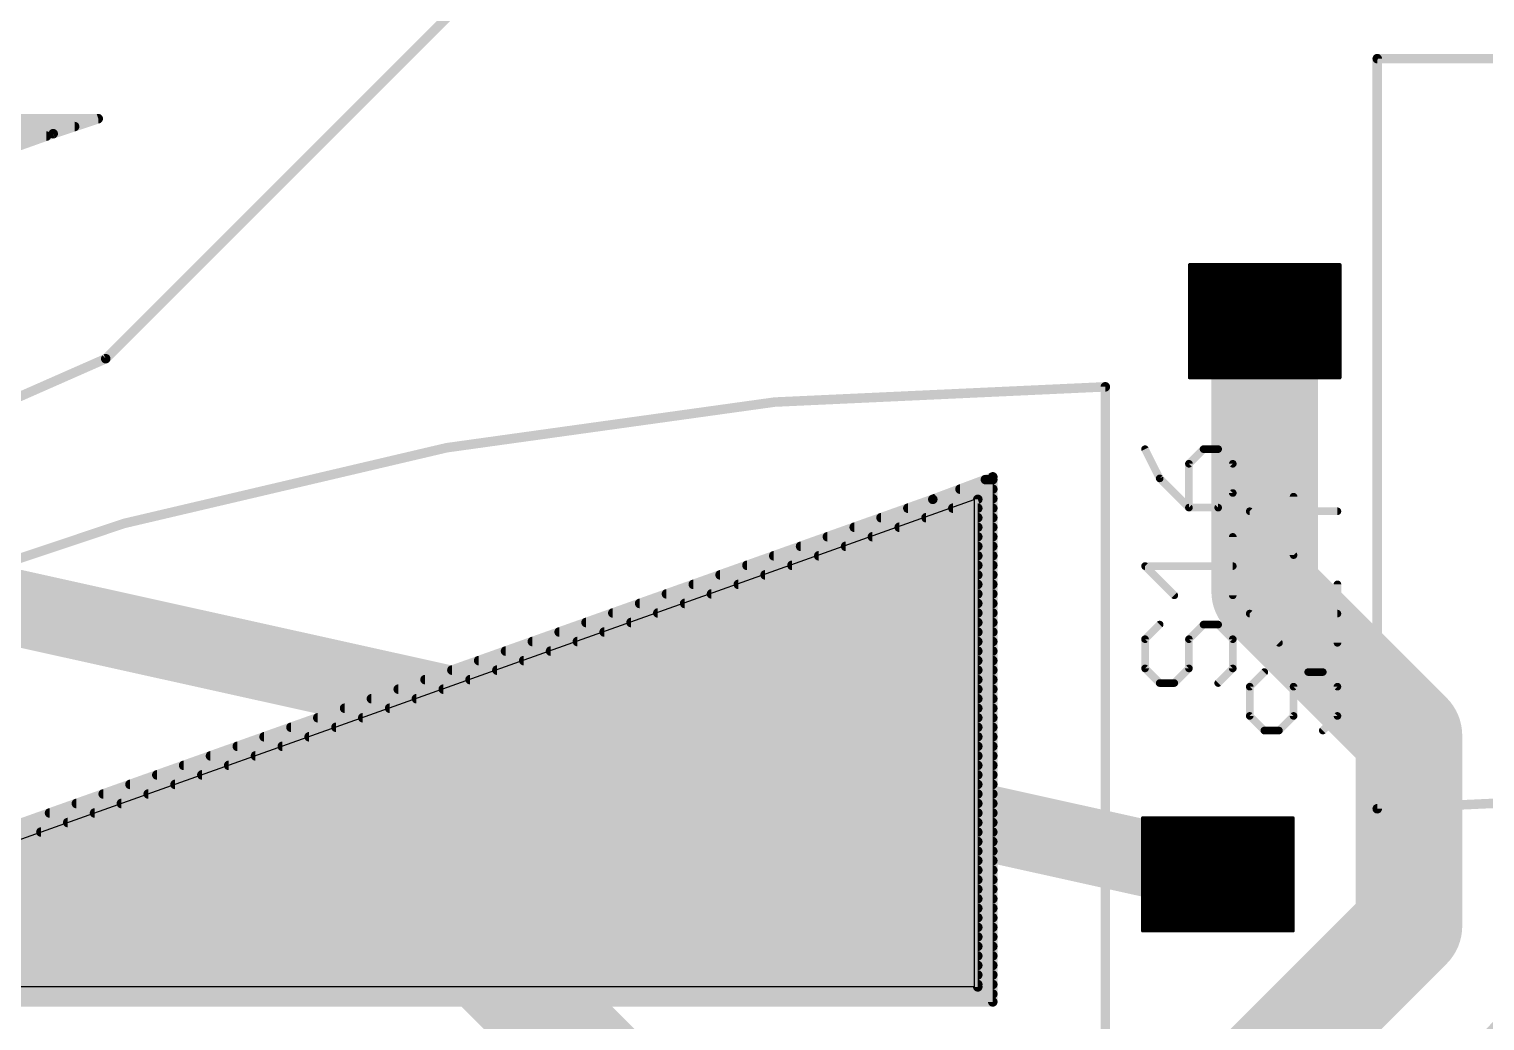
# Model space of a CAD drawing. Extents: x 0 to 82, y 0 to 110.
# Drawn here: x 24.28 to 43.68, y 58.17 to 71.39 of the extents above; entities that cross this region are included whole.
import ezdxf

# ---------------------------------------------------------------- set-up
doc = ezdxf.new("R2010")
doc.units = 0
for name, color, linetype in [('1', 22, 'CONTINUOUS'), ('16', 175, 'CONTINUOUS'), ('17', 82, 'CONTINUOUS'), ('21', 253, 'CONTINUOUS'), ('23', 7, 'CONTINUOUS'), ('25', 253, 'CONTINUOUS'), ('29', 253, 'CONTINUOUS'), ('30', 253, 'CONTINUOUS'), ('31', 253, 'CONTINUOUS')]:
    doc.layers.add(name, color=color, linetype=linetype)

# ---------------------------------------------------------------- blocks, each defined once
blk = doc.blocks.new('ROUNDP')
at = {"const_width": 0.5}
blk.add_lwpolyline([(0, -0.25, 1), (0, 0.25, 1), (0, -0.25)], format="xyb", dxfattribs=at)
blk = doc.blocks.new('RECT')
blk.add_solid([(-0.5, -0.5), (0.5, -0.5), (-0.5, 0.5), (0.5, 0.5)])

msp = doc.modelspace()

# ---------------------------------------------------------------- linework, layer by layer
at = {"layer": '1'}
for p, q in [((20.0233, 59.1185), (36.875, 65.125)), ((36.875, 65.125), (36.875, 58.625)), ((36.875, 58.625), (20.1078, 58.625))]:
    msp.add_line(p, q, dxfattribs=at)
for points, const_width in [([(41.75, 68.25), (39.75, 68.25)], 0.05), ([(39.75, 68.25), (39.75, 66.75)], 0.05), ([(41.75, 68.25), (39.75, 68.25)], 0.05), ([(41.75, 68.2), (39.75, 68.2)], 0.05), ([(41.75, 68.15), (39.75, 68.15)], 0.05), ([(41.75, 68.1), (39.75, 68.1)], 0.05), ([(41.75, 66.75), (41.75, 68.25)], 0.05), ([(41.75, 68.05), (39.75, 68.05)], 0.05), ([(41.75, 68), (39.75, 68)], 0.05), ([(41.75, 67.95), (39.75, 67.95)], 0.05), ([(41.75, 67.9), (39.75, 67.9)], 0.05), ([(41.75, 67.85), (39.75, 67.85)], 0.05), ([(41.75, 67.8), (39.75, 67.8)], 0.05), ([(41.75, 67.75), (39.75, 67.75)], 0.05), ([(41.75, 67.7), (39.75, 67.7)], 0.05), ([(41.75, 67.65), (39.75, 67.65)], 0.05), ([(41.75, 67.6), (39.75, 67.6)], 0.05), ([(41.75, 67.55), (39.75, 67.55)], 0.05), ([(41.75, 67.5), (39.75, 67.5)], 0.05), ([(41.75, 67.45), (39.75, 67.45)], 0.05), ([(41.75, 67.4), (39.75, 67.4)], 0.05), ([(41.75, 67.35), (39.75, 67.35)], 0.05), ([(41.75, 67.3), (39.75, 67.3)], 0.05), ([(41.75, 67.25), (39.75, 67.25)], 0.05), ([(41.75, 67.2), (39.75, 67.2)], 0.05), ([(41.75, 67.15), (39.75, 67.15)], 0.05), ([(41.75, 67.1), (39.75, 67.1)], 0.05), ([(41.75, 67.05), (39.75, 67.05)], 0.05), ([(41.75, 67), (39.75, 67)], 0.05), ([(41.75, 66.95), (39.75, 66.95)], 0.05), ([(41.75, 66.9), (39.75, 66.9)], 0.05), ([(41.75, 66.85), (39.75, 66.85)], 0.05), ([(41.75, 66.8), (39.75, 66.8)], 0.05), ([(39.75, 66.75), (41.75, 66.75)], 0.05), ([(34.244, 59.944), (36.025, 61.725)], 1.016), ([(41.125, 60.875), (39.125, 60.875)], 0.05), ([(39.125, 60.875), (39.125, 59.375)], 0.05), ([(39.125, 60.825), (41.125, 60.825)], 0.05), ([(39.125, 60.775), (41.125, 60.775)], 0.05), ([(39.125, 60.725), (41.125, 60.725)], 0.05), ([(41.125, 59.375), (41.125, 60.875)], 0.05), ([(39.125, 60.675), (41.125, 60.675)], 0.05), ([(39.125, 60.625), (41.125, 60.625)], 0.05), ([(39.125, 60.575), (41.125, 60.575)], 0.05), ([(39.125, 60.525), (41.125, 60.525)], 0.05), ([(23.368, 59.436), (23.876, 59.944)], 1.016), ([(23.876, 59.944), (34.244, 59.944)], 1.016), ([(39.125, 60.475), (41.125, 60.475)], 0.05), ([(39.125, 60.425), (41.125, 60.425)], 0.05), ([(39.125, 60.375), (41.125, 60.375)], 0.05), ([(39.125, 60.325), (41.125, 60.325)], 0.05), ([(39.125, 60.275), (41.125, 60.275)], 0.05), ([(39.125, 60.225), (41.125, 60.225)], 0.05), ([(39.125, 60.175), (41.125, 60.175)], 0.05), ([(39.125, 60.125), (41.125, 60.125)], 0.05), ([(39.125, 60.075), (41.125, 60.075)], 0.05), ([(39.125, 60.025), (41.125, 60.025)], 0.05), ([(39.125, 59.975), (41.125, 59.975)], 0.05), ([(39.125, 59.925), (41.125, 59.925)], 0.05), ([(39.125, 59.875), (41.125, 59.875)], 0.05), ([(39.125, 59.825), (41.125, 59.825)], 0.05), ([(39.125, 59.775), (41.125, 59.775)], 0.05), ([(39.125, 59.725), (41.125, 59.725)], 0.05), ([(39.125, 59.675), (41.125, 59.675)], 0.05), ([(39.125, 59.625), (41.125, 59.625)], 0.05), ([(39.125, 59.575), (41.125, 59.575)], 0.05), ([(39.125, 59.525), (41.125, 59.525)], 0.05), ([(39.125, 59.475), (41.125, 59.475)], 0.05), ([(39.125, 59.425), (41.125, 59.425)], 0.05), ([(39.125, 59.375), (41.125, 59.375)], 0.05), ([(39.125, 59.375), (41.125, 59.375)], 0.05), ([(41.875, 55.375), (45.212, 58.928)], 1.016)]:
    msp.add_lwpolyline(points, dxfattribs=dict(at, const_width=const_width))
for points, const_width in [([(39.75, 68.2625, 1), (39.75, 68.2375)], 0.025), ([(39.7625, 68.25, 1), (39.7375, 68.25)], 0.025), ([(39.75, 68.2625, 1), (39.75, 68.2375)], 0.025), ([(39.75, 68.2125, 1), (39.75, 68.1875)], 0.025), ([(39.75, 68.1625, 1), (39.75, 68.1375)], 0.025), ([(39.75, 68.1125, 1), (39.75, 68.0875)], 0.025), ([(41.7625, 68.25, 1), (41.7375, 68.25)], 0.025), ([(41.75, 68.2375, 1), (41.75, 68.2625)], 0.025), ([(41.75, 68.2375, 1), (41.75, 68.2625)], 0.025), ([(41.75, 68.1875, 1), (41.75, 68.2125)], 0.025), ([(41.75, 68.1375, 1), (41.75, 68.1625)], 0.025), ([(41.75, 68.0875, 1), (41.75, 68.1125)], 0.025), ([(39.75, 68.0625, 1), (39.75, 68.0375)], 0.025), ([(39.75, 68.0125, 1), (39.75, 67.9875)], 0.025), ([(39.75, 67.9625, 1), (39.75, 67.9375)], 0.025), ([(39.75, 67.9125, 1), (39.75, 67.8875)], 0.025), ([(41.75, 68.0375, 1), (41.75, 68.0625)], 0.025), ([(41.75, 67.9875, 1), (41.75, 68.0125)], 0.025), ([(41.75, 67.9375, 1), (41.75, 67.9625)], 0.025), ([(41.75, 67.8875, 1), (41.75, 67.9125)], 0.025), ([(39.75, 67.8625, 1), (39.75, 67.8375)], 0.025), ([(39.75, 67.8125, 1), (39.75, 67.7875)], 0.025), ([(39.75, 67.7625, 1), (39.75, 67.7375)], 0.025), ([(41.75, 67.8375, 1), (41.75, 67.8625)], 0.025), ([(41.75, 67.7875, 1), (41.75, 67.8125)], 0.025), ([(41.75, 67.7375, 1), (41.75, 67.7625)], 0.025), ([(39.75, 67.7125, 1), (39.75, 67.6875)], 0.025), ([(39.75, 67.6625, 1), (39.75, 67.6375)], 0.025), ([(39.75, 67.6125, 1), (39.75, 67.5875)], 0.025), ([(39.75, 67.5625, 1), (39.75, 67.5375)], 0.025), ([(41.75, 67.6875, 1), (41.75, 67.7125)], 0.025), ([(41.75, 67.6375, 1), (41.75, 67.6625)], 0.025), ([(41.75, 67.5875, 1), (41.75, 67.6125)], 0.025), ([(41.75, 67.5375, 1), (41.75, 67.5625)], 0.025), ([(39.75, 67.5125, 1), (39.75, 67.4875)], 0.025), ([(39.75, 67.4625, 1), (39.75, 67.4375)], 0.025), ([(39.75, 67.4125, 1), (39.75, 67.3875)], 0.025), ([(39.75, 67.3625, 1), (39.75, 67.3375)], 0.025), ([(41.75, 67.4875, 1), (41.75, 67.5125)], 0.025), ([(41.75, 67.4375, 1), (41.75, 67.4625)], 0.025), ([(41.75, 67.3875, 1), (41.75, 67.4125)], 0.025), ([(41.75, 67.3375, 1), (41.75, 67.3625)], 0.025), ([(39.75, 67.3125, 1), (39.75, 67.2875)], 0.025), ([(39.75, 67.2625, 1), (39.75, 67.2375)], 0.025), ([(39.75, 67.2125, 1), (39.75, 67.1875)], 0.025), ([(39.75, 67.1625, 1), (39.75, 67.1375)], 0.025), ([(41.75, 67.2875, 1), (41.75, 67.3125)], 0.025), ([(41.75, 67.2375, 1), (41.75, 67.2625)], 0.025), ([(41.75, 67.1875, 1), (41.75, 67.2125)], 0.025), ([(41.75, 67.1375, 1), (41.75, 67.1625)], 0.025), ([(39.75, 67.1125, 1), (39.75, 67.0875)], 0.025), ([(39.75, 67.0625, 1), (39.75, 67.0375)], 0.025), ([(39.75, 67.0125, 1), (39.75, 66.9875)], 0.025), ([(39.75, 66.9625, 1), (39.75, 66.9375)], 0.025), ([(41.75, 67.0875, 1), (41.75, 67.1125)], 0.025), ([(41.75, 67.0375, 1), (41.75, 67.0625)], 0.025), ([(41.75, 66.9875, 1), (41.75, 67.0125)], 0.025), ([(41.75, 66.9375, 1), (41.75, 66.9625)], 0.025), ([(39.75, 66.9125, 1), (39.75, 66.8875)], 0.025), ([(39.75, 66.8625, 1), (39.75, 66.8375)], 0.025), ([(39.75, 66.8125, 1), (39.75, 66.7875)], 0.025), ([(39.75, 66.7625, 1), (39.75, 66.7375)], 0.025), ([(39.7375, 66.75, 1), (39.7625, 66.75)], 0.025), ([(41.7375, 66.75, 1), (41.7625, 66.75)], 0.025), ([(41.75, 66.8875, 1), (41.75, 66.9125)], 0.025), ([(41.75, 66.8375, 1), (41.75, 66.8625)], 0.025), ([(41.75, 66.7875, 1), (41.75, 66.8125)], 0.025), ([(41.75, 66.7375, 1), (41.75, 66.7625)], 0.025), ([(36.2046, 61.5454, 1), (35.8454, 61.9046)], 0.508), ([(39.125, 60.8875, 1), (39.125, 60.8625)], 0.025), ([(39.1375, 60.875, 1), (39.1125, 60.875)], 0.025), ([(39.125, 60.8375, 1), (39.125, 60.8125)], 0.025), ([(39.125, 60.7875, 1), (39.125, 60.7625)], 0.025), ([(39.125, 60.7375, 1), (39.125, 60.7125)], 0.025), ([(41.1375, 60.875, 1), (41.1125, 60.875)], 0.025), ([(41.125, 60.8625, 1), (41.125, 60.8875)], 0.025), ([(41.125, 60.8125, 1), (41.125, 60.8375)], 0.025), ([(41.125, 60.7625, 1), (41.125, 60.7875)], 0.025), ([(41.125, 60.7125, 1), (41.125, 60.7375)], 0.025), ([(39.125, 60.6875, 1), (39.125, 60.6625)], 0.025), ([(39.125, 60.6375, 1), (39.125, 60.6125)], 0.025), ([(39.125, 60.5875, 1), (39.125, 60.5625)], 0.025), ([(39.125, 60.5375, 1), (39.125, 60.5125)], 0.025), ([(41.125, 60.6625, 1), (41.125, 60.6875)], 0.025), ([(41.125, 60.6125, 1), (41.125, 60.6375)], 0.025), ([(41.125, 60.5625, 1), (41.125, 60.5875)], 0.025), ([(41.125, 60.5125, 1), (41.125, 60.5375)], 0.025), ([(24.0556, 59.7644, 1), (23.6964, 60.1236)], 0.508), ([(34.0644, 60.1236, 1), (34.4236, 59.7644)], 0.508), ([(34.244, 59.69, 1), (34.244, 60.198)], 0.508), ([(39.125, 60.4875, 1), (39.125, 60.4625)], 0.025), ([(39.125, 60.4375, 1), (39.125, 60.4125)], 0.025), ([(39.125, 60.3875, 1), (39.125, 60.3625)], 0.025), ([(41.125, 60.4625, 1), (41.125, 60.4875)], 0.025), ([(41.125, 60.4125, 1), (41.125, 60.4375)], 0.025), ([(41.125, 60.3625, 1), (41.125, 60.3875)], 0.025), ([(39.125, 60.3375, 1), (39.125, 60.3125)], 0.025), ([(39.125, 60.2875, 1), (39.125, 60.2625)], 0.025), ([(39.125, 60.2375, 1), (39.125, 60.2125)], 0.025), ([(39.125, 60.1875, 1), (39.125, 60.1625)], 0.025), ([(41.125, 60.3125, 1), (41.125, 60.3375)], 0.025), ([(41.125, 60.2625, 1), (41.125, 60.2875)], 0.025), ([(41.125, 60.2125, 1), (41.125, 60.2375)], 0.025), ([(41.125, 60.1625, 1), (41.125, 60.1875)], 0.025), ([(39.125, 60.1375, 1), (39.125, 60.1125)], 0.025), ([(39.125, 60.0875, 1), (39.125, 60.0625)], 0.025), ([(39.125, 60.0375, 1), (39.125, 60.0125)], 0.025), ([(39.125, 59.9875, 1), (39.125, 59.9625)], 0.025), ([(41.125, 60.1125, 1), (41.125, 60.1375)], 0.025), ([(41.125, 60.0625, 1), (41.125, 60.0875)], 0.025), ([(41.125, 60.0125, 1), (41.125, 60.0375)], 0.025), ([(41.125, 59.9625, 1), (41.125, 59.9875)], 0.025), ([(39.125, 59.9375, 1), (39.125, 59.9125)], 0.025), ([(39.125, 59.8875, 1), (39.125, 59.8625)], 0.025), ([(39.125, 59.8375, 1), (39.125, 59.8125)], 0.025), ([(39.125, 59.7875, 1), (39.125, 59.7625)], 0.025), ([(41.125, 59.9125, 1), (41.125, 59.9375)], 0.025), ([(41.125, 59.8625, 1), (41.125, 59.8875)], 0.025), ([(41.125, 59.8125, 1), (41.125, 59.8375)], 0.025), ([(41.125, 59.7625, 1), (41.125, 59.7875)], 0.025), ([(39.125, 59.7375, 1), (39.125, 59.7125)], 0.025), ([(39.125, 59.6875, 1), (39.125, 59.6625)], 0.025), ([(39.125, 59.6375, 1), (39.125, 59.6125)], 0.025), ([(39.125, 59.5875, 1), (39.125, 59.5625)], 0.025), ([(41.125, 59.7125, 1), (41.125, 59.7375)], 0.025), ([(41.125, 59.6625, 1), (41.125, 59.6875)], 0.025), ([(41.125, 59.6125, 1), (41.125, 59.6375)], 0.025), ([(41.125, 59.5625, 1), (41.125, 59.5875)], 0.025), ([(39.125, 59.5375, 1), (39.125, 59.5125)], 0.025), ([(39.125, 59.4875, 1), (39.125, 59.4625)], 0.025), ([(39.125, 59.4375, 1), (39.125, 59.4125)], 0.025), ([(39.125, 59.3875, 1), (39.125, 59.3625)], 0.025), ([(39.125, 59.3875, 1), (39.125, 59.3625)], 0.025), ([(39.1125, 59.375, 1), (39.1375, 59.375)], 0.025), ([(41.1125, 59.375, 1), (41.1375, 59.375)], 0.025), ([(41.125, 59.5125, 1), (41.125, 59.5375)], 0.025), ([(41.125, 59.4625, 1), (41.125, 59.4875)], 0.025), ([(41.125, 59.4125, 1), (41.125, 59.4375)], 0.025), ([(41.125, 59.3625, 1), (41.125, 59.3875)], 0.025), ([(41.125, 59.3625, 1), (41.125, 59.3875)], 0.025)]:
    msp.add_lwpolyline(points, format="xyb", dxfattribs=dict(at, const_width=const_width))
at = {"layer": '16'}
for points, const_width in [([(40.75, 67.5), (40.75, 63.898)], 1.4224), ([(40.125, 60.125), (11.176, 66.548)], 1.016), ([(40.75, 63.898), (42.672, 61.976)], 1.4224), ([(42.672, 61.976), (42.672, 59.436)], 1.4224), ([(23.368, 59.436), (29.972, 59.436)], 1.4224), ([(29.972, 59.436), (32.512, 56.896)], 1.4224), ([(42.672, 59.436), (40.132, 56.896)], 1.4224)]:
    msp.add_lwpolyline(points, dxfattribs=dict(at, const_width=const_width))
for points, const_width in [([(41.1056, 67.5, 1), (40.3944, 67.5)], 0.7112), ([(41.0014, 64.1494, 1), (40.4986, 63.6466)], 0.7112), ([(40.3944, 63.898, 1), (41.1056, 63.898)], 0.7112), ([(43.0276, 61.976, 1), (42.3164, 61.976)], 0.7112), ([(42.4206, 61.7246, 1), (42.9234, 62.2274)], 0.7112), ([(40.07, 59.877, 1), (40.18, 60.373)], 0.508), ([(30.2234, 59.6874, 1), (29.7206, 59.1846)], 0.7112), ([(29.972, 59.0804, 1), (29.972, 59.7916)], 0.7112), ([(42.9234, 59.1846, 1), (42.4206, 59.6874)], 0.7112), ([(42.3164, 59.436, 1), (43.0276, 59.436)], 0.7112)]:
    msp.add_lwpolyline(points, format="xyb", dxfattribs=dict(at, const_width=const_width))
at = {"layer": '21', "const_width": 0.127}
for points in [[(25.3, 67), (30.3, 72)], [(68.55, 71), (42.25, 71)], [(42.25, 71), (42.25, 61)], [(38.625, 56.625), (38.625, 66.625)]]:
    msp.add_lwpolyline(points, dxfattribs=at)
at = {"layer": '21'}
for points, const_width in [([(42.25, 71.0318, 1), (42.25, 70.9682)], 0.0635), ([(42.2818, 71, 1), (42.2182, 71)], 0.0635), ([(4, 62, 0.1158), (25.3, 67)], 0.127), ([(25.2775, 67.0225, 1), (25.3225, 66.9775)], 0.0635), ([(25.3141, 66.9716, 1), (25.2859, 67.0284)], 0.0635), ([(38.625, 66.625, 0.1158), (17.325, 61.625)], 0.127), ([(38.6568, 66.625, 1), (38.5932, 66.625)], 0.0635), ([(38.625, 66.5932, 1), (38.625, 66.6568)], 0.0635), ([(42.25, 61, 0.1158), (63.55, 66)], 0.127), ([(42.25, 61.0318, 1), (42.25, 60.9682)], 0.0635), ([(42.2182, 61, 1), (42.2818, 61)], 0.0635)]:
    msp.add_lwpolyline(points, format="xyb", dxfattribs=dict(at, const_width=const_width))
at = {"layer": '23'}
msp.add_point((42.25, 71), dxfattribs=at)
at = {"layer": '25', "const_width": 0.1016}
for points in [[(39.1548, 65.7942), (39.3497, 65.4044)], [(39.9344, 65.7942), (39.7395, 65.5993)], [(40.1293, 65.7942), (39.9344, 65.7942)], [(40.3242, 65.5993), (40.1293, 65.7942)], [(39.7395, 65.5993), (39.7395, 65.0146)], [(40.3242, 65.2095), (40.3242, 65.5993)], [(39.3497, 65.4044), (39.7395, 65.0146)], [(40.1293, 65.0146), (40.3242, 65.2095)], [(41.1345, 64.3814), (41.1345, 65.161)], [(39.7395, 65.0146), (40.1293, 65.0146)], [(41.7192, 64.9661), (40.5498, 64.9661)], [(40.5498, 64.9661), (41.1345, 64.3814)], [(40.3242, 63.8452), (40.3242, 64.6248)], [(39.5446, 63.8452), (39.1548, 64.235)], [(39.1548, 64.235), (40.3242, 64.235)], [(41.7192, 63.212), (41.7192, 63.9916)], [(40.9396, 63.212), (40.5498, 63.6018)], [(40.5498, 63.6018), (41.7192, 63.6018)], [(39.3497, 63.4554), (39.1548, 63.2605)], [(39.7395, 63.2605), (39.9344, 63.4554)], [(39.9344, 63.4554), (40.1293, 63.4554)], [(40.1293, 63.4554), (40.3242, 63.2605)], [(39.1548, 63.2605), (39.1548, 62.8707)], [(39.7395, 62.8707), (39.7395, 63.2605)], [(40.3242, 63.2605), (40.3242, 62.8707)], [(39.1548, 62.8707), (39.3497, 62.6758)], [(39.5446, 62.6758), (39.7395, 62.8707)], [(40.3242, 62.8707), (40.1293, 62.6758)], [(39.3497, 62.6758), (39.5446, 62.6758)], [(40.7447, 62.8222), (40.5498, 62.6273)], [(41.1345, 62.6273), (41.3294, 62.8222)], [(41.3294, 62.8222), (41.5243, 62.8222)], [(41.5243, 62.8222), (41.7192, 62.6273)], [(40.5498, 62.6273), (40.5498, 62.2375)], [(41.1345, 62.2375), (41.1345, 62.6273)], [(41.7192, 62.6273), (41.7192, 62.2375)], [(40.5498, 62.2375), (40.7447, 62.0426)], [(40.9396, 62.0426), (41.1345, 62.2375)], [(41.7192, 62.2375), (41.5243, 62.0426)], [(40.7447, 62.0426), (40.9396, 62.0426)]]:
    msp.add_lwpolyline(points, dxfattribs=at)
at = {"layer": '25', "const_width": 0.0508}
for points in [[(39.1775, 65.8055, 1), (39.1321, 65.7828)], [(39.9344, 65.8196, 1), (39.9344, 65.7688)], [(39.9524, 65.7762, 1), (39.9164, 65.8122)], [(40.1473, 65.8122, 1), (40.1113, 65.7762)], [(40.1293, 65.7688, 1), (40.1293, 65.8196)], [(39.7215, 65.6173, 1), (39.7575, 65.5813)], [(39.7649, 65.5993, 1), (39.7141, 65.5993)], [(40.3496, 65.5993, 1), (40.2988, 65.5993)], [(40.3062, 65.5813, 1), (40.3422, 65.6173)], [(39.3677, 65.4224, 1), (39.3317, 65.3864)], [(39.327, 65.393, 1), (39.3724, 65.4157)], [(40.2988, 65.2095, 1), (40.3496, 65.2095)], [(40.3422, 65.1915, 1), (40.3062, 65.2275)], [(41.1599, 65.161, 1), (41.1091, 65.161)], [(39.7395, 65.04, 1), (39.7395, 64.9892)], [(39.7141, 65.0146, 1), (39.7649, 65.0146)], [(39.7215, 64.9966, 1), (39.7575, 65.0326)], [(40.1113, 65.0326, 1), (40.1473, 64.9966)], [(40.1293, 64.9892, 1), (40.1293, 65.04)], [(40.5678, 64.9841, 1), (40.5318, 64.9481)], [(40.5498, 64.9915, 1), (40.5498, 64.9407)], [(41.7192, 64.9407, 1), (41.7192, 64.9915)], [(40.3496, 64.6248, 1), (40.2988, 64.6248)], [(39.1728, 64.253, 1), (39.1368, 64.217)], [(39.1548, 64.2604, 1), (39.1548, 64.2096)], [(40.3242, 64.2096, 1), (40.3242, 64.2604)], [(41.1091, 64.3814, 1), (41.1599, 64.3814)], [(41.1165, 64.3634, 1), (41.1525, 64.3994)], [(41.7446, 63.9916, 1), (41.6938, 63.9916)], [(39.5266, 63.8272, 1), (39.5626, 63.8632)], [(40.2988, 63.8452, 1), (40.3496, 63.8452)], [(40.5678, 63.6198, 1), (40.5318, 63.5838)], [(40.5498, 63.6272, 1), (40.5498, 63.5764)], [(41.7192, 63.5764, 1), (41.7192, 63.6272)], [(39.3677, 63.4374, 1), (39.3317, 63.4734)], [(39.9344, 63.4808, 1), (39.9344, 63.43)], [(39.9524, 63.4374, 1), (39.9164, 63.4734)], [(40.1473, 63.4734, 1), (40.1113, 63.4374)], [(40.1293, 63.43, 1), (40.1293, 63.4808)], [(39.1368, 63.2785, 1), (39.1728, 63.2425)], [(39.1802, 63.2605, 1), (39.1294, 63.2605)], [(39.7215, 63.2785, 1), (39.7575, 63.2425)], [(39.7649, 63.2605, 1), (39.7141, 63.2605)], [(40.3496, 63.2605, 1), (40.2988, 63.2605)], [(40.3062, 63.2425, 1), (40.3422, 63.2785)], [(40.9216, 63.194, 1), (40.9576, 63.23)], [(41.6938, 63.212, 1), (41.7446, 63.212)], [(39.1728, 62.8887, 1), (39.1368, 62.8527)], [(39.1294, 62.8707, 1), (39.1802, 62.8707)], [(39.7141, 62.8707, 1), (39.7649, 62.8707)], [(39.7575, 62.8527, 1), (39.7215, 62.8887)], [(40.2988, 62.8707, 1), (40.3496, 62.8707)], [(40.3422, 62.8527, 1), (40.3062, 62.8887)], [(39.3497, 62.7012, 1), (39.3497, 62.6504)], [(39.3317, 62.6578, 1), (39.3677, 62.6938)], [(39.5266, 62.6938, 1), (39.5626, 62.6578)], [(39.5446, 62.6504, 1), (39.5446, 62.7012)], [(40.1113, 62.6938, 1), (40.1473, 62.6578)], [(40.7627, 62.8042, 1), (40.7267, 62.8402)], [(41.3294, 62.8476, 1), (41.3294, 62.7968)], [(41.3474, 62.8042, 1), (41.3114, 62.8402)], [(41.5423, 62.8402, 1), (41.5063, 62.8042)], [(41.5243, 62.7968, 1), (41.5243, 62.8476)], [(40.5318, 62.6453, 1), (40.5678, 62.6093)], [(40.5752, 62.6273, 1), (40.5244, 62.6273)], [(41.1165, 62.6453, 1), (41.1525, 62.6093)], [(41.1599, 62.6273, 1), (41.1091, 62.6273)], [(41.7446, 62.6273, 1), (41.6938, 62.6273)], [(41.7012, 62.6093, 1), (41.7372, 62.6453)], [(40.5678, 62.2555, 1), (40.5318, 62.2195)], [(40.5244, 62.2375, 1), (40.5752, 62.2375)], [(41.1091, 62.2375, 1), (41.1599, 62.2375)], [(41.1525, 62.2195, 1), (41.1165, 62.2555)], [(41.6938, 62.2375, 1), (41.7446, 62.2375)], [(41.7372, 62.2195, 1), (41.7012, 62.2555)], [(40.7447, 62.068, 1), (40.7447, 62.0172)], [(40.7267, 62.0246, 1), (40.7627, 62.0606)], [(40.9216, 62.0606, 1), (40.9576, 62.0246)], [(40.9396, 62.0172, 1), (40.9396, 62.068)], [(41.5063, 62.0606, 1), (41.5423, 62.0246)]]:
    msp.add_lwpolyline(points, format="xyb", dxfattribs=at)
at = {"layer": '29', "const_width": 0.127}
for points in [[(25.2, 70.2), (5.5, 70.2)], [(24.6, 70), (25.2, 70.2)], [(24.885, 70.095), (5.5, 70.095)], [(6.3, 63.5), (24.6, 70)], [(24.5099, 69.968), (5.5, 69.968)], [(37.125, 65.425), (36.325, 65.125)], [(37.0263, 65.388), (37.125, 65.388)], [(37.125, 58.425), (37.125, 65.425)], [(36.6877, 65.261), (37.125, 65.261)], [(36.325, 65.125), (18.025, 58.625)], [(35.9928, 65.007), (37.125, 65.007)], [(36.349, 65.134), (37.125, 65.134)], [(35.6352, 64.88), (37.125, 64.88)], [(34.9201, 64.626), (37.125, 64.626)], [(35.2777, 64.753), (37.125, 64.753)], [(34.205, 64.372), (37.125, 64.372)], [(34.5626, 64.499), (37.125, 64.499)], [(33.8475, 64.245), (37.125, 64.245)], [(33.1324, 63.991), (37.125, 63.991)], [(33.4899, 64.118), (37.125, 64.118)], [(32.7748, 63.864), (37.125, 63.864)], [(32.0597, 63.61), (37.125, 63.61)], [(32.4172, 63.737), (37.125, 63.737)], [(31.7021, 63.483), (37.125, 63.483)], [(30.987, 63.229), (37.125, 63.229)], [(31.3446, 63.356), (37.125, 63.356)], [(30.6295, 63.102), (37.125, 63.102)], [(29.9144, 62.848), (37.125, 62.848)], [(30.2719, 62.975), (37.125, 62.975)], [(29.5568, 62.721), (37.125, 62.721)], [(28.8417, 62.467), (37.125, 62.467)], [(29.1993, 62.594), (37.125, 62.594)], [(28.4842, 62.34), (37.125, 62.34)], [(27.769, 62.086), (37.125, 62.086)], [(28.1266, 62.213), (37.125, 62.213)], [(27.4115, 61.959), (37.125, 61.959)], [(26.6964, 61.705), (37.125, 61.705)], [(27.0539, 61.832), (37.125, 61.832)], [(26.3388, 61.578), (37.125, 61.578)], [(25.6237, 61.324), (37.125, 61.324)], [(25.9813, 61.451), (37.125, 61.451)], [(24.9086, 61.07), (37.125, 61.07)], [(25.2662, 61.197), (37.125, 61.197)], [(24.5511, 60.943), (37.125, 60.943)], [(23.836, 60.689), (37.125, 60.689)], [(24.1935, 60.816), (37.125, 60.816)], [(23.4784, 60.562), (37.125, 60.562)], [(22.7633, 60.308), (37.125, 60.308)], [(23.1208, 60.435), (37.125, 60.435)], [(22.4057, 60.181), (37.125, 60.181)], [(21.6906, 59.927), (37.125, 59.927)], [(22.0482, 60.054), (37.125, 60.054)], [(21.3331, 59.8), (37.125, 59.8)], [(20.618, 59.546), (37.125, 59.546)], [(20.9755, 59.673), (37.125, 59.673)], [(20.2604, 59.419), (37.125, 59.419)], [(19.5453, 59.165), (37.125, 59.165)], [(19.9029, 59.292), (37.125, 59.292)], [(19.1878, 59.038), (37.125, 59.038)], [(18.4726, 58.784), (37.125, 58.784)], [(18.8302, 58.911), (37.125, 58.911)], [(18.1151, 58.657), (37.125, 58.657)], [(17.425, 58.425), (37.125, 58.425)], [(17.74, 58.53), (37.125, 58.53)]]:
    msp.add_lwpolyline(points, dxfattribs=at)
at = {"layer": '29', "const_width": 0.0635}
for points in [[(25.21, 70.1699, 1), (25.19, 70.2301)], [(25.2, 70.1683, 1), (25.2, 70.2318)], [(24.59, 70.0301, 1), (24.61, 69.9699)], [(24.6106, 69.9701, 1), (24.5894, 70.0299)], [(24.885, 70.0632, 1), (24.885, 70.1268)], [(24.5099, 69.9363, 1), (24.5099, 69.9998)], [(37.0263, 65.4198, 1), (37.0263, 65.3563)], [(37.1568, 65.425, 1), (37.0932, 65.425)], [(37.1361, 65.3953, 1), (37.1139, 65.4547)], [(37.125, 65.3563, 1), (37.125, 65.4198)], [(36.6877, 65.2928, 1), (36.6877, 65.2293)], [(37.125, 65.2293, 1), (37.125, 65.2928)], [(35.9928, 65.0388, 1), (35.9928, 64.9753)], [(36.3139, 65.1547, 1), (36.3361, 65.0953)], [(36.3356, 65.0951, 1), (36.3144, 65.1549)], [(36.349, 65.1658, 1), (36.349, 65.1022)], [(37.125, 65.1022, 1), (37.125, 65.1658)], [(37.125, 64.9753, 1), (37.125, 65.0388)], [(35.6352, 64.9118, 1), (35.6352, 64.8483)], [(37.125, 64.8483, 1), (37.125, 64.9118)], [(34.9201, 64.6578, 1), (34.9201, 64.5943)], [(35.2777, 64.7848, 1), (35.2777, 64.7212)], [(37.125, 64.7212, 1), (37.125, 64.7848)], [(37.125, 64.5943, 1), (37.125, 64.6578)], [(34.205, 64.4038, 1), (34.205, 64.3402)], [(34.5626, 64.5308, 1), (34.5626, 64.4673)], [(37.125, 64.4673, 1), (37.125, 64.5308)], [(37.125, 64.3402, 1), (37.125, 64.4038)], [(33.8475, 64.2768, 1), (33.8475, 64.2133)], [(37.125, 64.2133, 1), (37.125, 64.2768)], [(33.1324, 64.0228, 1), (33.1324, 63.9592)], [(33.4899, 64.1498, 1), (33.4899, 64.0863)], [(37.125, 64.0863, 1), (37.125, 64.1498)], [(37.125, 63.9592, 1), (37.125, 64.0228)], [(32.7748, 63.8958, 1), (32.7748, 63.8323)], [(37.125, 63.8323, 1), (37.125, 63.8958)], [(32.0597, 63.6418, 1), (32.0597, 63.5783)], [(32.4172, 63.7688, 1), (32.4172, 63.7052)], [(37.125, 63.7052, 1), (37.125, 63.7688)], [(37.125, 63.5783, 1), (37.125, 63.6418)], [(31.7021, 63.5148, 1), (31.7021, 63.4513)], [(37.125, 63.4513, 1), (37.125, 63.5148)], [(30.987, 63.2608, 1), (30.987, 63.1973)], [(31.3446, 63.3878, 1), (31.3446, 63.3242)], [(37.125, 63.3242, 1), (37.125, 63.3878)], [(37.125, 63.1973, 1), (37.125, 63.2608)], [(30.6295, 63.1338, 1), (30.6295, 63.0703)], [(37.125, 63.0703, 1), (37.125, 63.1338)], [(29.9144, 62.8798, 1), (29.9144, 62.8163)], [(30.2719, 63.0068, 1), (30.2719, 62.9432)], [(37.125, 62.9432, 1), (37.125, 63.0068)], [(37.125, 62.8163, 1), (37.125, 62.8798)], [(29.5568, 62.7528, 1), (29.5568, 62.6893)], [(37.125, 62.6893, 1), (37.125, 62.7528)], [(28.8417, 62.4988, 1), (28.8417, 62.4353)], [(29.1993, 62.6258, 1), (29.1993, 62.5622)], [(37.125, 62.5622, 1), (37.125, 62.6258)], [(37.125, 62.4353, 1), (37.125, 62.4988)], [(28.4842, 62.3718, 1), (28.4842, 62.3083)], [(37.125, 62.3083, 1), (37.125, 62.3718)], [(27.769, 62.1178, 1), (27.769, 62.0543)], [(28.1266, 62.2448, 1), (28.1266, 62.1812)], [(37.125, 62.1812, 1), (37.125, 62.2448)], [(37.125, 62.0543, 1), (37.125, 62.1178)], [(27.4115, 61.9908, 1), (27.4115, 61.9273)], [(37.125, 61.9273, 1), (37.125, 61.9908)], [(26.6964, 61.7368, 1), (26.6964, 61.6733)], [(27.0539, 61.8638, 1), (27.0539, 61.8002)], [(37.125, 61.8002, 1), (37.125, 61.8638)], [(37.125, 61.6733, 1), (37.125, 61.7368)], [(26.3388, 61.6098, 1), (26.3388, 61.5463)], [(37.125, 61.5463, 1), (37.125, 61.6098)], [(25.6237, 61.3558, 1), (25.6237, 61.2923)], [(25.9813, 61.4828, 1), (25.9813, 61.4192)], [(37.125, 61.4192, 1), (37.125, 61.4828)], [(37.125, 61.2923, 1), (37.125, 61.3558)], [(24.9086, 61.1018, 1), (24.9086, 61.0382)], [(25.2662, 61.2288, 1), (25.2662, 61.1653)], [(37.125, 61.1653, 1), (37.125, 61.2288)], [(37.125, 61.0382, 1), (37.125, 61.1018)], [(24.5511, 60.9748, 1), (24.5511, 60.9113)], [(37.125, 60.9113, 1), (37.125, 60.9748)], [(37.125, 60.7843, 1), (37.125, 60.8478)], [(37.125, 60.6572, 1), (37.125, 60.7208)], [(37.125, 60.5303, 1), (37.125, 60.5938)], [(37.125, 60.4032, 1), (37.125, 60.4668)], [(37.125, 60.2762, 1), (37.125, 60.3398)], [(37.125, 60.1493, 1), (37.125, 60.2128)], [(37.125, 60.0222, 1), (37.125, 60.0858)], [(37.125, 59.8952, 1), (37.125, 59.9588)], [(37.125, 59.7683, 1), (37.125, 59.8318)], [(37.125, 59.6412, 1), (37.125, 59.7048)], [(37.125, 59.5142, 1), (37.125, 59.5778)], [(37.125, 59.3873, 1), (37.125, 59.4508)], [(37.125, 59.2602, 1), (37.125, 59.3238)], [(37.125, 59.1333, 1), (37.125, 59.1968)], [(37.125, 59.0063, 1), (37.125, 59.0698)], [(37.125, 58.8792, 1), (37.125, 58.9428)], [(37.125, 58.7523, 1), (37.125, 58.8158)], [(37.125, 58.6253, 1), (37.125, 58.6888)], [(37.0932, 58.425, 1), (37.1568, 58.425)], [(37.125, 58.4982, 1), (37.125, 58.5618)], [(37.125, 58.3933, 1), (37.125, 58.4568)]]:
    msp.add_lwpolyline(points, format="xyb", dxfattribs=at)
at = {"layer": '31', "const_width": 0.127}
for points in [[(36.925, 65.125), (18.625, 58.625)], [(36.5928, 65.007), (36.925, 65.007)], [(36.925, 58.625), (36.925, 65.125)], [(36.2352, 64.88), (36.925, 64.88)], [(35.5201, 64.626), (36.925, 64.626)], [(35.8777, 64.753), (36.925, 64.753)], [(34.805, 64.372), (36.925, 64.372)], [(35.1626, 64.499), (36.925, 64.499)], [(34.4475, 64.245), (36.925, 64.245)], [(33.7324, 63.991), (36.925, 63.991)], [(34.0899, 64.118), (36.925, 64.118)], [(33.3748, 63.864), (36.925, 63.864)], [(32.6597, 63.61), (36.925, 63.61)], [(33.0172, 63.737), (36.925, 63.737)], [(32.3021, 63.483), (36.925, 63.483)], [(31.587, 63.229), (36.925, 63.229)], [(31.9446, 63.356), (36.925, 63.356)], [(31.2295, 63.102), (36.925, 63.102)], [(30.5144, 62.848), (36.925, 62.848)], [(30.8719, 62.975), (36.925, 62.975)], [(30.1568, 62.721), (36.925, 62.721)], [(29.4417, 62.467), (36.925, 62.467)], [(29.7993, 62.594), (36.925, 62.594)], [(29.0842, 62.34), (36.925, 62.34)], [(28.369, 62.086), (36.925, 62.086)], [(28.7266, 62.213), (36.925, 62.213)], [(28.0115, 61.959), (36.925, 61.959)], [(27.2964, 61.705), (36.925, 61.705)], [(27.6539, 61.832), (36.925, 61.832)], [(26.9388, 61.578), (36.925, 61.578)], [(26.2237, 61.324), (36.925, 61.324)], [(26.5813, 61.451), (36.925, 61.451)], [(25.5086, 61.07), (36.925, 61.07)], [(25.8662, 61.197), (36.925, 61.197)], [(25.1511, 60.943), (36.925, 60.943)], [(24.436, 60.689), (36.925, 60.689)], [(24.7935, 60.816), (36.925, 60.816)], [(24.0784, 60.562), (36.925, 60.562)], [(23.3633, 60.308), (36.925, 60.308)], [(23.7208, 60.435), (36.925, 60.435)], [(23.0057, 60.181), (36.925, 60.181)], [(22.2906, 59.927), (36.925, 59.927)], [(22.6482, 60.054), (36.925, 60.054)], [(21.9331, 59.8), (36.925, 59.8)], [(21.218, 59.546), (36.925, 59.546)], [(21.5755, 59.673), (36.925, 59.673)], [(20.8604, 59.419), (36.925, 59.419)], [(20.1453, 59.165), (36.925, 59.165)], [(20.5029, 59.292), (36.925, 59.292)], [(19.7878, 59.038), (36.925, 59.038)], [(19.0726, 58.784), (36.925, 58.784)], [(19.4302, 58.911), (36.925, 58.911)], [(18.625, 58.625), (36.925, 58.625)], [(18.7151, 58.657), (36.925, 58.657)]]:
    msp.add_lwpolyline(points, dxfattribs=at)
at = {"layer": '31', "const_width": 0.0635}
for points in [[(36.5928, 65.0388, 1), (36.5928, 64.9753)], [(36.9568, 65.125, 1), (36.8933, 65.125)], [(36.9356, 65.0951, 1), (36.9144, 65.1549)], [(36.925, 64.9753, 1), (36.925, 65.0388)], [(36.2352, 64.9118, 1), (36.2352, 64.8483)], [(36.925, 64.8483, 1), (36.925, 64.9118)], [(35.5201, 64.6578, 1), (35.5201, 64.5943)], [(35.8777, 64.7848, 1), (35.8777, 64.7212)], [(36.925, 64.7212, 1), (36.925, 64.7848)], [(36.925, 64.5943, 1), (36.925, 64.6578)], [(34.805, 64.4038, 1), (34.805, 64.3402)], [(35.1626, 64.5308, 1), (35.1626, 64.4673)], [(36.925, 64.4673, 1), (36.925, 64.5308)], [(36.925, 64.3402, 1), (36.925, 64.4038)], [(34.4475, 64.2768, 1), (34.4475, 64.2133)], [(36.925, 64.2133, 1), (36.925, 64.2768)], [(33.7324, 64.0228, 1), (33.7324, 63.9592)], [(34.0899, 64.1498, 1), (34.0899, 64.0863)], [(36.925, 64.0863, 1), (36.925, 64.1498)], [(36.925, 63.9592, 1), (36.925, 64.0228)], [(33.3748, 63.8958, 1), (33.3748, 63.8323)], [(36.925, 63.8323, 1), (36.925, 63.8958)], [(32.6597, 63.6418, 1), (32.6597, 63.5783)], [(33.0172, 63.7688, 1), (33.0172, 63.7052)], [(36.925, 63.7052, 1), (36.925, 63.7688)], [(36.925, 63.5783, 1), (36.925, 63.6418)], [(32.3021, 63.5148, 1), (32.3021, 63.4513)], [(36.925, 63.4513, 1), (36.925, 63.5148)], [(31.587, 63.2608, 1), (31.587, 63.1973)], [(31.9446, 63.3878, 1), (31.9446, 63.3242)], [(36.925, 63.3242, 1), (36.925, 63.3878)], [(36.925, 63.1973, 1), (36.925, 63.2608)], [(31.2295, 63.1338, 1), (31.2295, 63.0703)], [(36.925, 63.0703, 1), (36.925, 63.1338)], [(30.5144, 62.8798, 1), (30.5144, 62.8163)], [(30.8719, 63.0068, 1), (30.8719, 62.9432)], [(36.925, 62.9432, 1), (36.925, 63.0068)], [(36.925, 62.8163, 1), (36.925, 62.8798)], [(30.1568, 62.7528, 1), (30.1568, 62.6893)], [(36.925, 62.6893, 1), (36.925, 62.7528)], [(29.4417, 62.4988, 1), (29.4417, 62.4353)], [(29.7993, 62.6258, 1), (29.7993, 62.5622)], [(36.925, 62.5622, 1), (36.925, 62.6258)], [(36.925, 62.4353, 1), (36.925, 62.4988)], [(29.0842, 62.3718, 1), (29.0842, 62.3083)], [(36.925, 62.3083, 1), (36.925, 62.3718)], [(28.369, 62.1178, 1), (28.369, 62.0543)], [(28.7266, 62.2448, 1), (28.7266, 62.1812)], [(36.925, 62.1812, 1), (36.925, 62.2448)], [(36.925, 62.0543, 1), (36.925, 62.1178)], [(28.0115, 61.9908, 1), (28.0115, 61.9273)], [(36.925, 61.9273, 1), (36.925, 61.9908)], [(27.2964, 61.7368, 1), (27.2964, 61.6733)], [(27.6539, 61.8638, 1), (27.6539, 61.8002)], [(36.925, 61.8002, 1), (36.925, 61.8638)], [(36.925, 61.6733, 1), (36.925, 61.7368)], [(26.9388, 61.6098, 1), (26.9388, 61.5463)], [(36.925, 61.5463, 1), (36.925, 61.6098)], [(26.2237, 61.3558, 1), (26.2237, 61.2923)], [(26.5813, 61.4828, 1), (26.5813, 61.4192)], [(36.925, 61.4192, 1), (36.925, 61.4828)], [(36.925, 61.2923, 1), (36.925, 61.3558)], [(25.5086, 61.1018, 1), (25.5086, 61.0382)], [(25.8662, 61.2288, 1), (25.8662, 61.1653)], [(36.925, 61.1653, 1), (36.925, 61.2288)], [(36.925, 61.0382, 1), (36.925, 61.1018)], [(25.1511, 60.9748, 1), (25.1511, 60.9113)], [(36.925, 60.9113, 1), (36.925, 60.9748)], [(24.436, 60.7208, 1), (24.436, 60.6572)], [(24.7935, 60.8478, 1), (24.7935, 60.7843)], [(36.925, 60.7843, 1), (36.925, 60.8478)], [(36.925, 60.6572, 1), (36.925, 60.7208)], [(36.925, 60.5303, 1), (36.925, 60.5938)], [(36.925, 60.4032, 1), (36.925, 60.4668)], [(36.925, 60.2762, 1), (36.925, 60.3398)], [(36.925, 60.1493, 1), (36.925, 60.2128)], [(36.925, 60.0222, 1), (36.925, 60.0858)], [(36.925, 59.8952, 1), (36.925, 59.9588)], [(36.925, 59.7683, 1), (36.925, 59.8318)], [(36.925, 59.6412, 1), (36.925, 59.7048)], [(36.925, 59.5142, 1), (36.925, 59.5778)], [(36.925, 59.3873, 1), (36.925, 59.4508)], [(36.925, 59.2602, 1), (36.925, 59.3238)], [(36.925, 59.1333, 1), (36.925, 59.1968)], [(36.925, 59.0063, 1), (36.925, 59.0698)], [(36.925, 58.8792, 1), (36.925, 58.9428)], [(36.925, 58.7523, 1), (36.925, 58.8158)], [(36.8933, 58.625, 1), (36.9568, 58.625)], [(36.925, 58.6253, 1), (36.925, 58.6888)], [(36.925, 58.5932, 1), (36.925, 58.6568)]]:
    msp.add_lwpolyline(points, format="xyb", dxfattribs=at)

# ---------------------------------------------------------------- block references
at = {"layer": '1', "xscale": 1.5, "yscale": 1.5}
msp.add_blockref('RECT', (36.025, 61.725), dxfattribs=at)
at = {"layer": '17', "xscale": 1.308, "yscale": 1.308, "rotation": 180}
msp.add_blockref('ROUNDP', (40.75, 67.5), dxfattribs=at)
msp.add_blockref('ROUNDP', (40.75, 67.5), dxfattribs=at)
at = {"layer": '17', "xscale": 1.308, "yscale": 1.308}
msp.add_blockref('ROUNDP', (40.125, 60.125), dxfattribs=at)
msp.add_blockref('ROUNDP', (40.125, 60.125), dxfattribs=at)
at = {"layer": '29', "xscale": 1.5112, "yscale": 1.5112, "rotation": 180}
msp.add_blockref('ROUNDP', (40.75, 67.5), dxfattribs=at)
at = {"layer": '29'}
for name, p, xscale, yscale in [('RECT', (36.025, 61.725), 1.7032, 1.7032), ('ROUNDP', (40.125, 60.125), 1.5112, 1.5112)]:
    msp.add_blockref(name, p, dxfattribs=dict(at, xscale=xscale, yscale=yscale))
at = {"layer": '30', "xscale": 1.5112, "yscale": 1.5112, "rotation": 180}
msp.add_blockref('ROUNDP', (40.75, 67.5), dxfattribs=at)
at = {"layer": '30', "xscale": 1.5112, "yscale": 1.5112}
msp.add_blockref('ROUNDP', (40.125, 60.125), dxfattribs=at)
at = {"layer": '31', "xscale": 1.5, "yscale": 1.5}
msp.add_blockref('RECT', (36.025, 61.725), dxfattribs=at)

doc.saveas('drawing.dxf')
